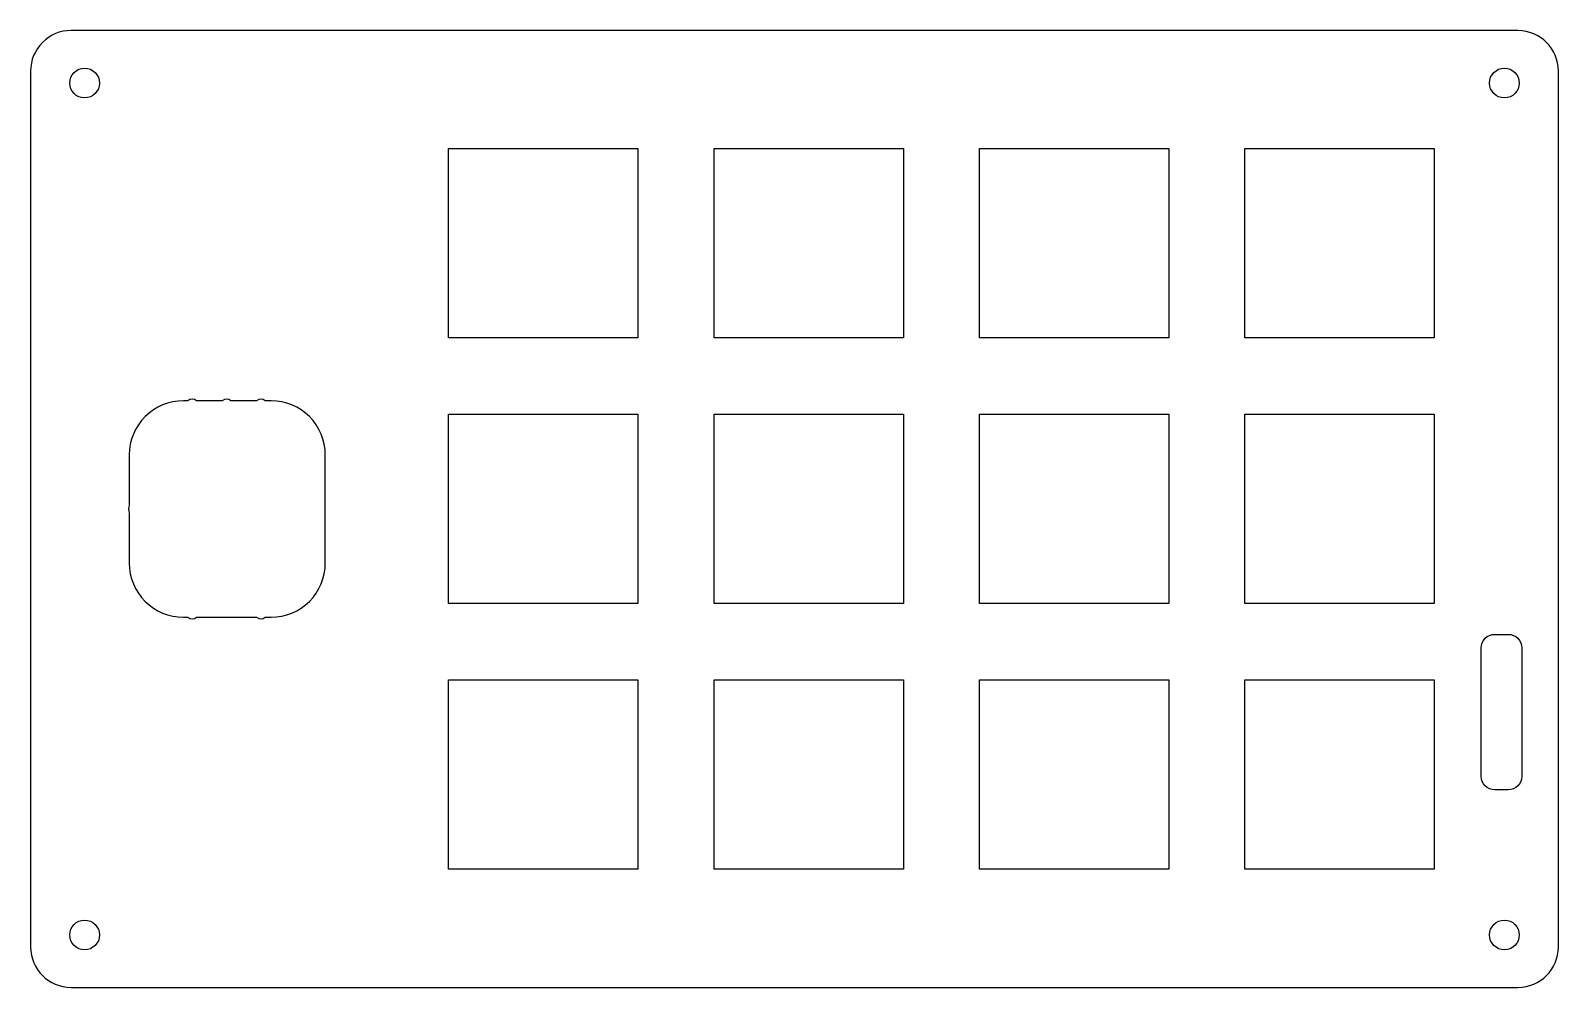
# Model space of a CAD drawing. Header units: millimetres. Extents: x -204 to -91, y 59 to 129.
import ezdxf

# ---------------------------------------------------------------- set-up
doc = ezdxf.new("R2010")
doc.units = ezdxf.units.MM
doc.layers.get('0').update_dxf_attribs({"linetype": 'CONTINUOUS'})

msp = doc.modelspace()

# ---------------------------------------------------------------- linework, layer by layer
for points in [[(-203.8, 126.38), (-203.8, 61.62, 0.414211), (-200.8, 58.62), (-93.8, 58.62, 0.414213), (-90.8, 61.62), (-90.8, 126.38, 0.414209), (-93.8, 129.38), (-200.8, 129.38, 0.414225)], [(-186.44, 102, 0.369272), (-187.08, 102), (-188.98, 102, 0.369272), (-189.62, 102), (-191.52, 102, 0.369272), (-192.16, 102), (-192.5, 102, 0.414214), (-196.5, 98), (-196.5, 94.3, 0.169026), (-196.5, 93.7), (-196.5, 90, 0.414214), (-192.5, 86), (-192.16, 86, 0.369277), (-191.52, 86), (-187.08, 86, 0.369277), (-186.44, 86), (-186, 86, 0.414214), (-182, 90), (-182, 98, 0.414214), (-186, 102)], [(-95.51, 84.73), (-94.51, 84.73, -0.414214), (-93.51, 83.73), (-93.51, 74.23, -0.414214), (-94.51, 73.23), (-95.51, 73.23, -0.414214), (-96.51, 74.23), (-96.51, 83.73, -0.414214)]]:
    msp.add_lwpolyline(points, format="xyb", close=True)
for points in [[(-172.88, 106.66), (-172.88, 120.66), (-158.88, 120.66), (-158.88, 106.66)], [(-153.25, 120.66), (-139.25, 120.66), (-139.25, 106.66), (-153.25, 106.66)], [(-133.62, 120.66), (-119.62, 120.66), (-119.62, 106.66), (-133.62, 106.66)], [(-113.99, 120.66), (-99.99, 120.66), (-99.99, 106.66), (-113.99, 106.66)], [(-172.88, 101.01), (-158.88, 101.01), (-158.88, 87.01), (-172.88, 87.01)], [(-153.25, 101.01), (-139.25, 101.01), (-139.25, 87.01), (-153.25, 87.01)], [(-133.62, 101.01), (-119.62, 101.01), (-119.62, 87.01), (-133.62, 87.01)], [(-113.99, 101.01), (-99.99, 101.01), (-99.99, 87.01), (-113.99, 87.01)], [(-172.88, 81.36), (-158.88, 81.36), (-158.88, 67.36), (-172.88, 67.36)], [(-153.25, 81.36), (-139.25, 81.36), (-139.25, 67.36), (-153.25, 67.36)], [(-133.62, 81.36), (-119.62, 81.36), (-119.62, 67.36), (-133.62, 67.36)], [(-113.99, 81.36), (-99.99, 81.36), (-99.99, 67.36), (-113.99, 67.36)]]:
    msp.add_lwpolyline(points, close=True)
for centre in [(-199.8, 125.5), (-94.8, 125.5), (-199.8, 62.5), (-94.8, 62.5)]:
    msp.add_circle(centre, 1.1)

doc.saveas('drawing.dxf')
